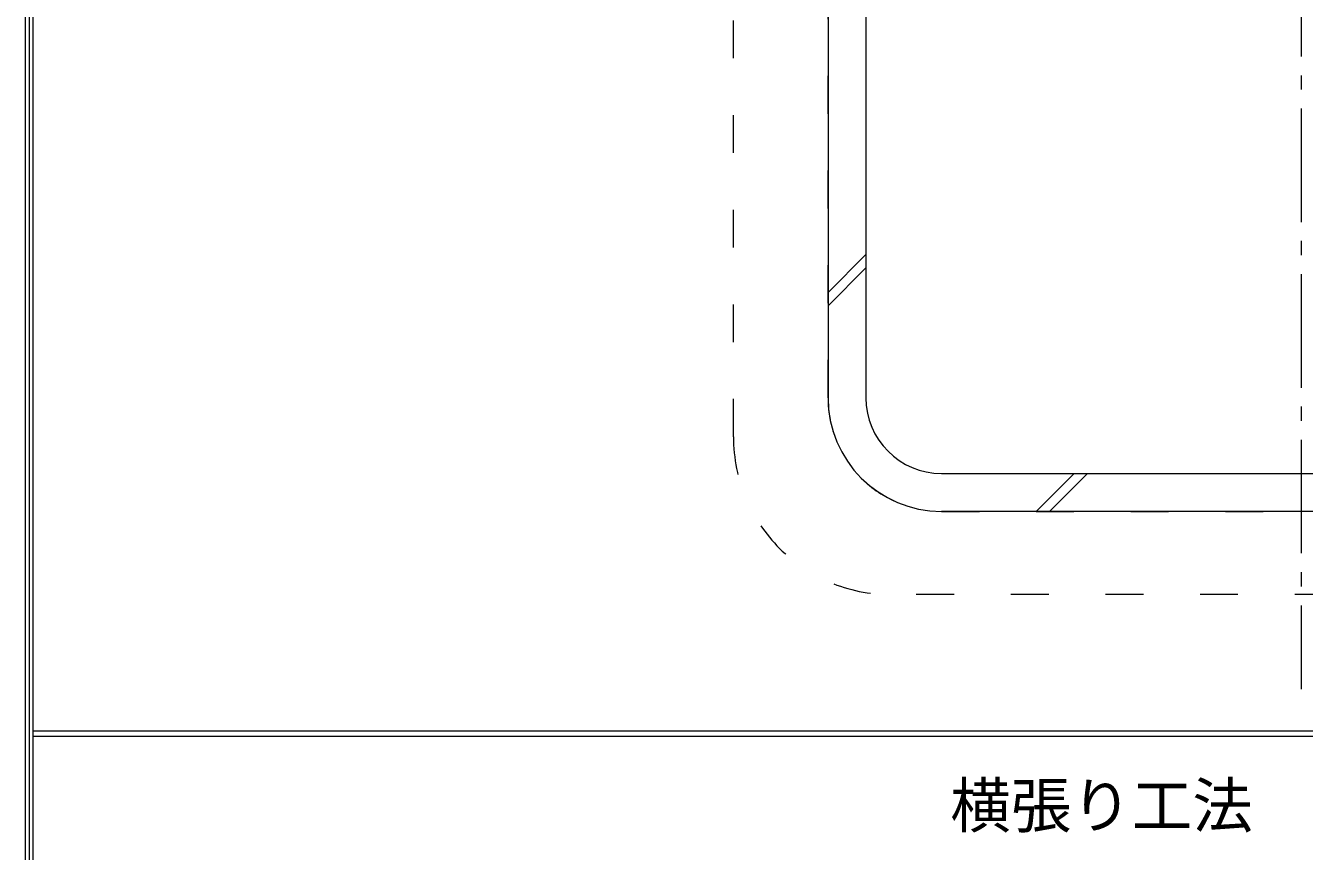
# Model space of a CAD drawing. Units: millimetres, scale not verified. Extents: x -1209 to 1209, y -852 to 852.
# Drawn here: x -1209.5 to -803.9, y -11.9 to 249.8 of the extents above; entities that cross this region are included whole.
import ezdxf
from ezdxf.enums import TextEntityAlignment as Align

# ---------------------------------------------------------------- set-up
doc = ezdxf.new("R2010")
doc.units = ezdxf.units.MM
doc.header["$LTSCALE"] = 3
doc.linetypes.add('USER3', pattern=[10, 4, -6])
doc.linetypes.add('USER5', pattern=[17.5, 12, -2, 1.5, -2])
for name, color, linetype, lineweight in [('0-1_0-0WAKU', 7, 'Continuous', 18), ('0-3_0-2SUNPO', 7, 'Continuous', 18), ('0-7_0-6HIFUKU', 87, 'USER3', 18), ('0-8_0-7KUTAI', 6, 'Continuous', 18)]:
    doc.layers.add(name, color=color, linetype=linetype, lineweight=lineweight)
doc.styles.add('ＭＳ ゴシック', font='')
doc.styles.get('ＭＳ ゴシック').set_extended_font_data('MS Gothic')

msp = doc.modelspace()

# ---------------------------------------------------------------- linework, layer by layer
at = {"layer": '0-1_0-0WAKU'}
for p, q in [((-1209.471, -852.435), (-1209.471, 852.393)), ((-1208.264, -851.228), (-1208.264, 851.186)), ((-1207.057, -850.021), (-1207.057, 849.979)), ((-1207.057, 26.329), (1206.943, 26.329)), ((-1207.057, 24.629), (1206.943, 24.629))]:
    msp.add_line(p, q, dxfattribs=at)
at = {"layer": '0-3_0-2SUNPO', "linetype": 'USER5'}
msp.add_line((-804.994, 801.066), (-804.994, 39.551), dxfattribs=at)
at = {"layer": '0-7_0-6HIFUKU'}
for p, q in [((-984.994, 119.484), (-984.994, 430.869)), ((-954.995, 131.87), (-954.994, 430.869)), ((-918.995, 95.87), (-690.994, 95.869)), ((-674.994, 69.484), (-934.994, 69.484))]:
    msp.add_line(p, q, dxfattribs=at)
for centre, radius, start, end in [((-918.995, 131.87), 36, 179.99988, 269.99994), ((-934.994, 119.484), 50, 180, 270)]:
    msp.add_arc(centre, radius, start, end, dxfattribs=at)
at = {"layer": '0-8_0-7KUTAI'}
for p, q in [((-954.994, 359.869), (-954.994, 131.869)), ((-942.994, 359.869), (-942.994, 131.869)), ((-942.994, 177.25), (-954.994, 165.25)), ((-942.994, 173.008), (-954.994, 161.007)), ((-918.994, 107.869), (-690.994, 107.869)), ((-876.971, 107.869), (-888.971, 95.869)), ((-872.729, 107.869), (-884.729, 95.869)), ((-690.994, 95.869), (-918.994, 95.869))]:
    msp.add_line(p, q, dxfattribs=at)
for radius in [36, 24]:
    msp.add_arc((-918.994, 131.869), radius, 180, 270, dxfattribs=at)

# ---------------------------------------------------------------- texts
at = {"layer": '0-1_0-0WAKU', "style": 'ＭＳ ゴシック'}
msp.add_text('横張り工法\u3000樋取合い', height=14.07, dxfattribs=at).set_placement((-916.222, -8.621), align=Align.BOTTOM_LEFT)

doc.saveas('drawing.dxf')
